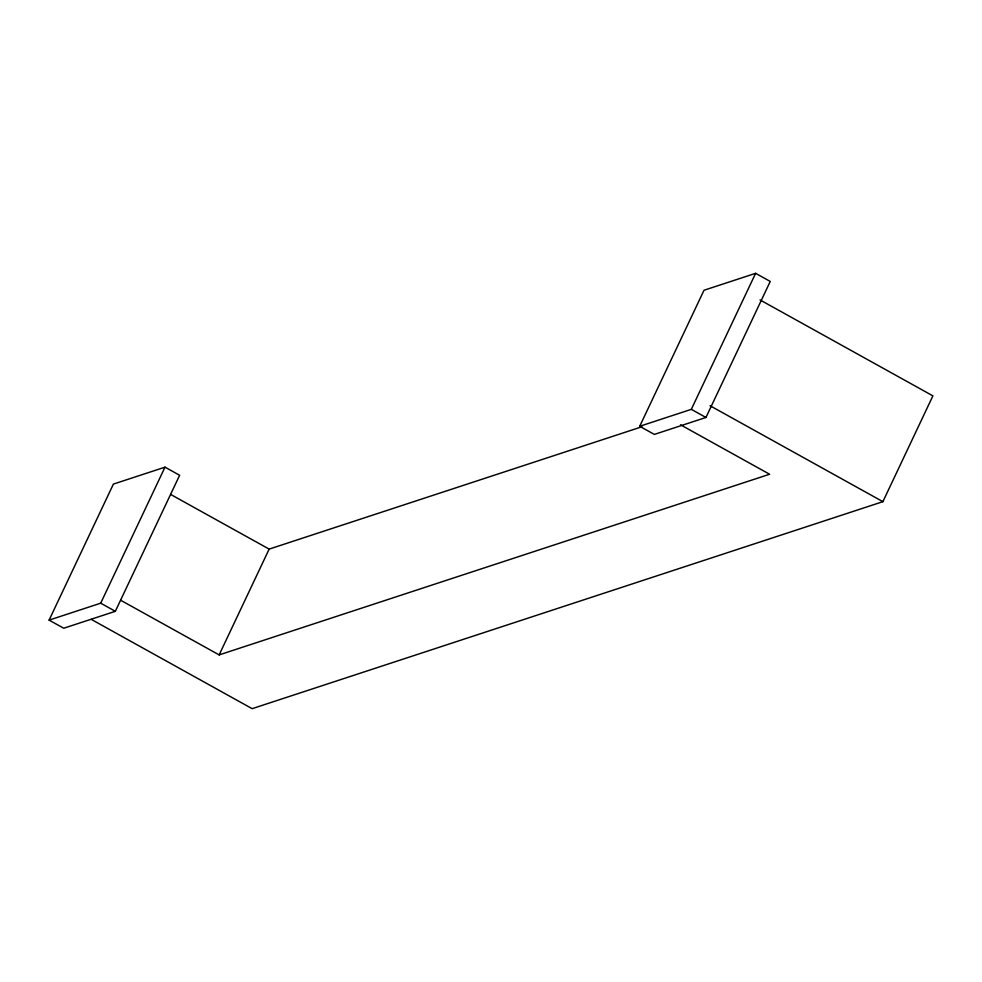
<?xml version="1.0" encoding="UTF-8"?>
<svg xmlns="http://www.w3.org/2000/svg" width="982" height="982" viewBox="0 0 982 982"><rect width="100%" height="100%" fill="white"/><g stroke="black" fill="none" stroke-linecap="round" stroke-linejoin="round"><path stroke-width="1.47" d="M49.1 620.121L113.396 484.089L165.001 467.162L179.632 475.276L115.336 611.307L63.732 628.235L49.1 620.121L100.704 603.181L165.001 467.162M120.737 600.284L219.146 654.908L269.154 549.11L641.958 426.753M639.712 426.286L704.008 290.255L755.612 273.327L770.244 281.441L705.948 417.473L654.331 434.412L639.712 426.286L691.316 409.347L755.612 273.327M91.351 619.421L252.141 708.673L882.892 501.667L932.9 395.869L760.043 299.927M219.146 654.908L769.606 474.245L680.514 424.789M710.035 405.726L882.892 501.667M691.316 409.347L705.948 417.473M170.745 494.486L269.154 549.11M100.704 603.181L115.336 611.307"/></g></svg>
